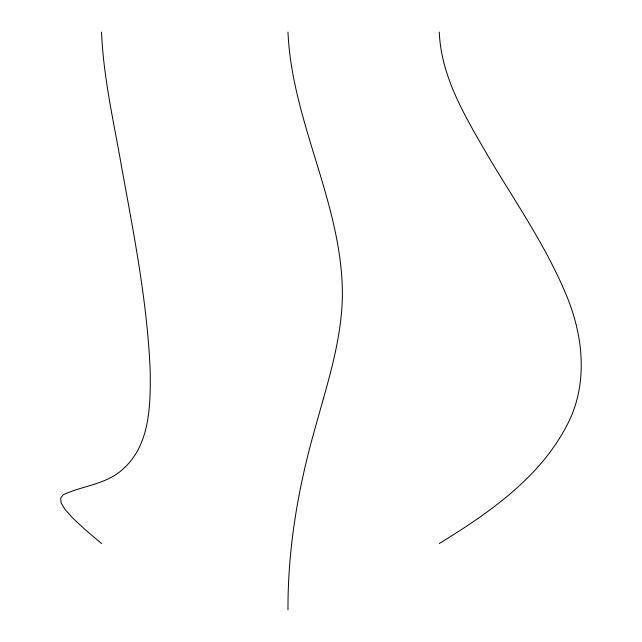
<?xml version="1.0" encoding="UTF-8"?>
<svg xmlns="http://www.w3.org/2000/svg" width="642" height="642" viewBox="0 0 642 642"><rect width="100%" height="100%" fill="white"/><g stroke="black" fill="none" stroke-linecap="round" stroke-linejoin="round"><path stroke-width="0.96" d="M287.985 609.9C287.72 548.26 298.273 487.069 315.19 427.925C327.219 383.844 342.178 339.642 342.395 293.458C341.953 203.081 291.837 121.852 287.985 32.1M439.288 543.541C490.223 512.22 543.004 475.69 569.518 420.125C588.168 380.321 582.727 333.904 566.051 294.453C545.877 246.183 516.04 202.912 489.3 158.197C466.806 119.147 441.142 78.444 439.288 32.1M101.524 543.541L84.744 529.281L72.731 518.054L65.019 509.443L61.151 502.991L60.661 498.264L63.076 494.822C82.409 485.681 105.585 484.646 122.237 469.743C150.388 445.556 150.573 404.982 150.204 370.851C147.331 302.783 134.114 235.734 121.948 168.862C114.124 123.473 103.45 78.26 101.524 32.1"/></g></svg>
